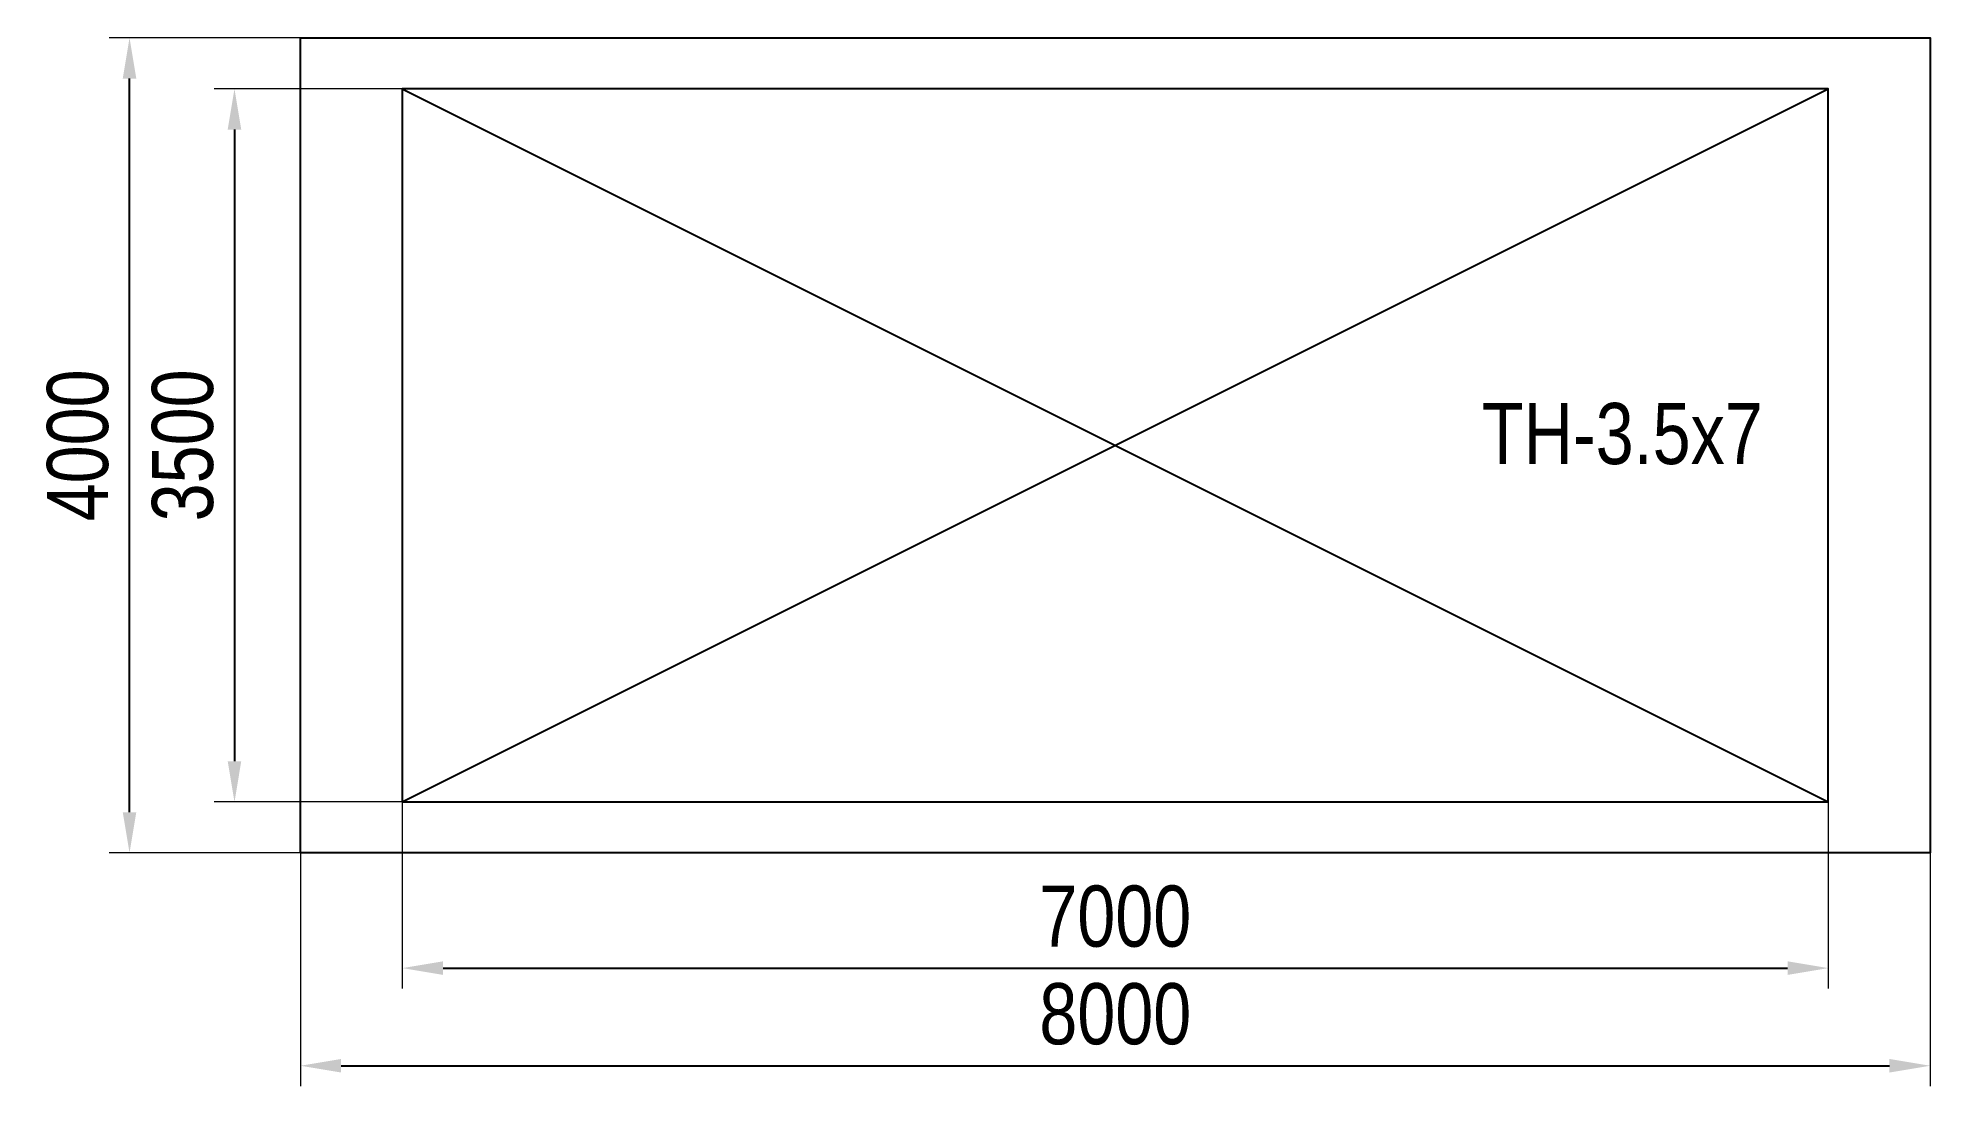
# Model space of a CAD drawing. Header units: millimetres. Extents: x -484 to 8805, y -107 to 5038.
import ezdxf

# ---------------------------------------------------------------- set-up
doc = ezdxf.new("R2010")
doc.units = ezdxf.units.MM
for name, color, linetype in [('DIKOM_АРТИКУЛ', 7, 'Continuous'), ('DIKOM_ОБЪЕКТ', 7, 'Continuous'), ('DIKOM_РАЗМЕР_ОБЪЕКТА', 7, 'Continuous')]:
    doc.layers.add(name, color=color, linetype=linetype)
doc.styles.add('style1', font='arial.ttf', dxfattribs={"width": 0.8})
doc.dimstyles.new('1-50', dxfattribs={"dimtxt": 300, "dimasz": 200, "dimexe": 100, "dimexo": 0, "dimgap": 100, "dimtad": 1, "dimdec": 0, "dimtxsty": 'style1', "dimcen": 0, "dimclrd": 7, "dimclre": 7, "dimadec": 1, "dimazin": 2, "dimtfac": 1, "dimtdec": 0, "dimtmove": 0, "dimatfit": 3, "dimfxl": 0, "dimlwd": 25, "dimlwe": 18, "dimarcsym": 0})

# ---------------------------------------------------------------- blocks, each defined once
blk = doc.blocks.new('*D67')
at = {"layer": 'Defpoints', "color": 0, "transparency": 16777216}
for p in [(8305.3, 4787.9), (481.6, 1287.9), (8105.3, 1287.9)]:
    blk.add_point(p, dxfattribs=at)
at = {"layer": 'DIKOM_РАЗМЕР_ОБЪЕКТА', "color": 7, "lineweight": 18, "transparency": 16777216}
for p, q in [((8305.3, 4787.9), (381.6, 4787.9)), ((8105.3, 1287.9), (381.6, 1287.9))]:
    blk.add_line(p, q, dxfattribs=at)
at = {"layer": 'DIKOM_РАЗМЕР_ОБЪЕКТА', "color": 7, "lineweight": 25, "transparency": 16777216}
blk.add_line((481.6, 4587.9), (481.6, 1487.9), dxfattribs=at)
at = {"layer": 'DIKOM_РАЗМЕР_ОБЪЕКТА', "color": 7, "transparency": 16777216}
for points in [[(448.3, 4587.9), (514.9, 4587.9), (481.6, 4787.9)], [(448.3, 1487.9), (514.9, 1487.9), (481.6, 1287.9)]]:
    blk.add_solid(points, dxfattribs=at)
at = {"layer": 'DIKOM_РАЗМЕР_ОБЪЕКТА', "color": 0, "transparency": 16777216, "insert": (228.3, 3037.9), "char_height": 300, "attachment_point": 5, "rotation": 90, "style": 'style1'}
blk.add_mtext('3500', dxfattribs=at)
blk = doc.blocks.new('*D68')
at = {"layer": 'Defpoints', "color": 0, "transparency": 16777216}
for p in [(1305.3, 1287.9), (8305.3, 1287.9), (8305.3, 472.6)]:
    blk.add_point(p, dxfattribs=at)
at = {"layer": 'DIKOM_РАЗМЕР_ОБЪЕКТА', "color": 7, "lineweight": 18, "transparency": 16777216}
for p, q in [((1305.3, 1287.9), (1305.3, 372.6)), ((8305.3, 1287.9), (8305.3, 372.6))]:
    blk.add_line(p, q, dxfattribs=at)
at = {"layer": 'DIKOM_РАЗМЕР_ОБЪЕКТА', "color": 7, "lineweight": 25, "transparency": 16777216}
blk.add_line((1505.3, 472.6), (8105.3, 472.6), dxfattribs=at)
at = {"layer": 'DIKOM_РАЗМЕР_ОБЪЕКТА', "color": 7, "transparency": 16777216}
for points in [[(1505.3, 506), (1505.3, 439.3), (1305.3, 472.6)], [(8105.3, 506), (8105.3, 439.3), (8305.3, 472.6)]]:
    blk.add_solid(points, dxfattribs=at)
at = {"layer": 'DIKOM_РАЗМЕР_ОБЪЕКТА', "color": 0, "transparency": 16777216, "insert": (4805.3, 725.8), "char_height": 300, "attachment_point": 5, "style": 'style1'}
blk.add_mtext('7000', dxfattribs=at)
blk = doc.blocks.new('*D69')
at = {"layer": 'Defpoints', "color": 0, "transparency": 16777216}
for p in [(-33.6, 5037.9), (8805.3, 5037.9), (8805.3, 1037.9)]:
    blk.add_point(p, dxfattribs=at)
at = {"layer": 'DIKOM_РАЗМЕР_ОБЪЕКТА', "color": 7, "lineweight": 18, "transparency": 16777216}
for p, q in [((8805.3, 5037.9), (-133.6, 5037.9)), ((8805.3, 1037.9), (-133.6, 1037.9))]:
    blk.add_line(p, q, dxfattribs=at)
at = {"layer": 'DIKOM_РАЗМЕР_ОБЪЕКТА', "color": 7, "lineweight": 25, "transparency": 16777216}
blk.add_line((-33.6, 1237.9), (-33.6, 4837.9), dxfattribs=at)
at = {"layer": 'DIKOM_РАЗМЕР_ОБЪЕКТА', "color": 7, "transparency": 16777216}
for points in [[(-66.9, 4837.9), (-0.3, 4837.9), (-33.6, 5037.9)], [(-66.9, 1237.9), (-0.3, 1237.9), (-33.6, 1037.9)]]:
    blk.add_solid(points, dxfattribs=at)
at = {"layer": 'DIKOM_РАЗМЕР_ОБЪЕКТА', "color": 0, "transparency": 16777216, "insert": (-286.8, 3037.9), "char_height": 300, "attachment_point": 5, "rotation": 90, "style": 'style1'}
blk.add_mtext('4000', dxfattribs=at)
blk = doc.blocks.new('*D70')
at = {"layer": 'Defpoints', "color": 0, "transparency": 16777216}
for p in [(805.3, 1037.9), (8805.3, 1037.9), (8805.3, -6.6)]:
    blk.add_point(p, dxfattribs=at)
at = {"layer": 'DIKOM_РАЗМЕР_ОБЪЕКТА', "color": 7, "lineweight": 18, "transparency": 16777216}
for p, q in [((805.3, 1037.9), (805.3, -106.6)), ((8805.3, 1037.9), (8805.3, -106.6))]:
    blk.add_line(p, q, dxfattribs=at)
at = {"layer": 'DIKOM_РАЗМЕР_ОБЪЕКТА', "color": 7, "lineweight": 25, "transparency": 16777216}
blk.add_line((1005.3, -6.6), (8605.3, -6.6), dxfattribs=at)
at = {"layer": 'DIKOM_РАЗМЕР_ОБЪЕКТА', "color": 7, "transparency": 16777216}
for points in [[(1005.3, 26.7), (1005.3, -39.9), (805.3, -6.6)], [(8605.3, 26.7), (8605.3, -39.9), (8805.3, -6.6)]]:
    blk.add_solid(points, dxfattribs=at)
at = {"layer": 'DIKOM_РАЗМЕР_ОБЪЕКТА', "color": 0, "transparency": 16777216, "insert": (4805.3, 246.6), "char_height": 300, "attachment_point": 5, "style": 'style1'}
blk.add_mtext('8000', dxfattribs=at)

msp = doc.modelspace()

# ---------------------------------------------------------------- linework, layer by layer
at = {"layer": 'DIKOM_ОБЪЕКТ'}
for points in [[(805.3, 5037.9), (8805.3, 5037.9), (8805.3, 1037.9), (805.3, 1037.9)], [(1305.3, 1287.9), (8305.3, 1287.9), (8305.3, 4787.9), (1305.3, 4787.9)]]:
    msp.add_lwpolyline(points, close=True, dxfattribs=at)
for points in [[(1305.3, 1287.9), (8305.3, 4787.9)], [(1305.3, 4787.9), (8305.3, 1287.9)]]:
    msp.add_lwpolyline(points, dxfattribs=at)

# ---------------------------------------------------------------- texts
at = {"layer": 'DIKOM_АРТИКУЛ', "color": 7, "insert": (6605, 3246.1), "char_height": 300, "width": 5405.477, "attachment_point": 1, "style": 'style1'}
msp.add_mtext('ТН-3.5x7', dxfattribs=at)

# ---------------------------------------------------------------- dimensions: what is measured, and where the dimension line sits
at = {"layer": 'DIKOM_РАЗМЕР_ОБЪЕКТА'}
for base, p1, p2, picture, middle in [((-33.6, 5037.9), (8805.3, 1037.9), (8805.3, 5037.9), '*D69', (-33.6, 3037.9)), ((481.6, 1287.9), (8305.3, 4787.9), (8105.3, 1287.9), '*D67', (481.6, 3037.9))]:
    dim = msp.add_linear_dim(base=base, p1=p1, p2=p2, angle=90, dimstyle='1-50', dxfattribs=at)
    dim.commit()
    dim.dimension.update_dxf_attribs({"geometry": picture, "text_midpoint": middle, "dimtype": 160})
for base, p1, p2, picture, middle in [((8305.3, 472.6), (1305.3, 1287.9), (8305.3, 1287.9), '*D68', (4805.3, 472.6)), ((8805.3, -6.6), (805.3, 1037.9), (8805.3, 1037.9), '*D70', (4805.3, -6.6))]:
    dim = msp.add_linear_dim(base=base, p1=p1, p2=p2, dimstyle='1-50', dxfattribs=at)
    dim.commit()
    dim.dimension.update_dxf_attribs({"geometry": picture, "text_midpoint": middle, "dimtype": 160})

doc.saveas('drawing.dxf')
